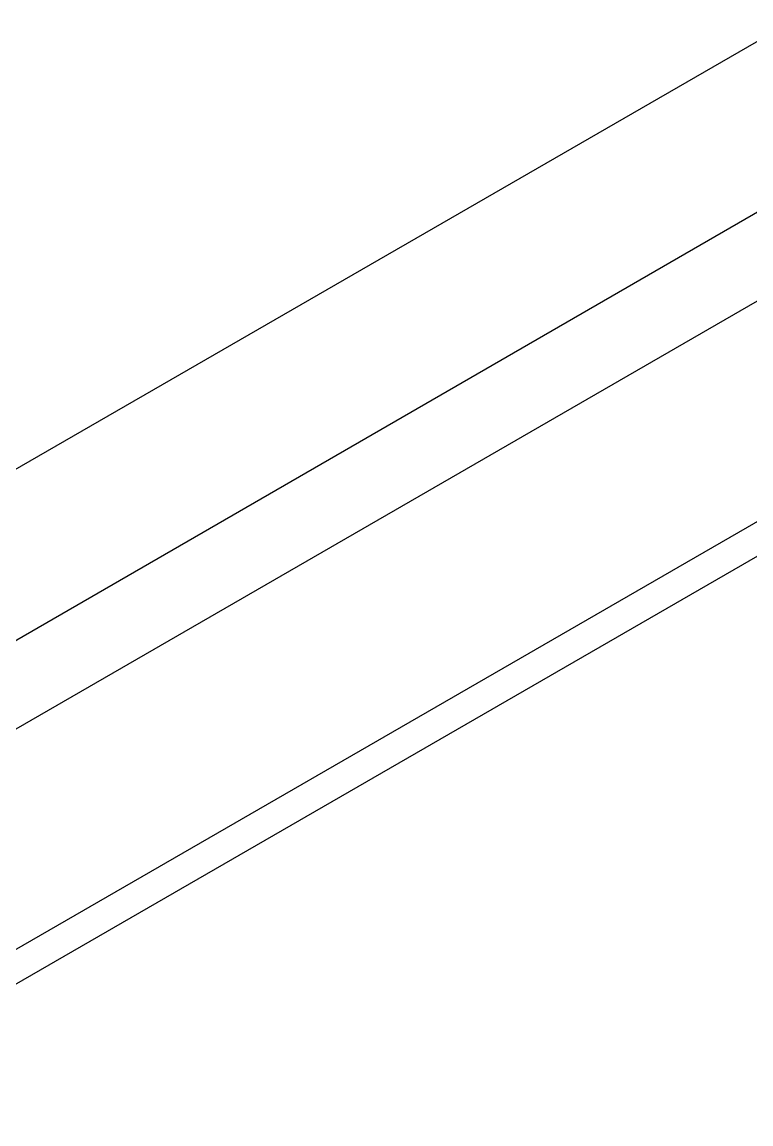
# Model space of a CAD drawing. Header units: inches. Extents: x 0.3 to 33.8, y 15.5 to 37.1.
# Drawn here: x 24.497 to 25.062, y 25.415 to 26.271 of the extents above; entities that cross this region are included whole.
import ezdxf

# ---------------------------------------------------------------- set-up
doc = ezdxf.new("R2010")
doc.units = ezdxf.units.IN
doc.header["$MEASUREMENT"] = 0

# ---------------------------------------------------------------- blocks, each defined once
blk = doc.blocks.new('60298_1')
at = {"transparency": 33554687}
for points in [[(25.09278, 26.27071), (23.07105, 25.10363)], [(25.08039, 26.13076), (24.3476, 25.70731)], [(25.11034, 26.07912), (24.3476, 25.63862)], [(25.09072, 25.89683), (24.3476, 25.4677)], [(25.08039, 25.86378), (24.3476, 25.44084)]]:
    blk.add_lwpolyline(points, dxfattribs=at)

msp = doc.modelspace()

# ---------------------------------------------------------------- block references
msp.add_blockref('60298_1', (0, 0))

doc.saveas('drawing.dxf')
